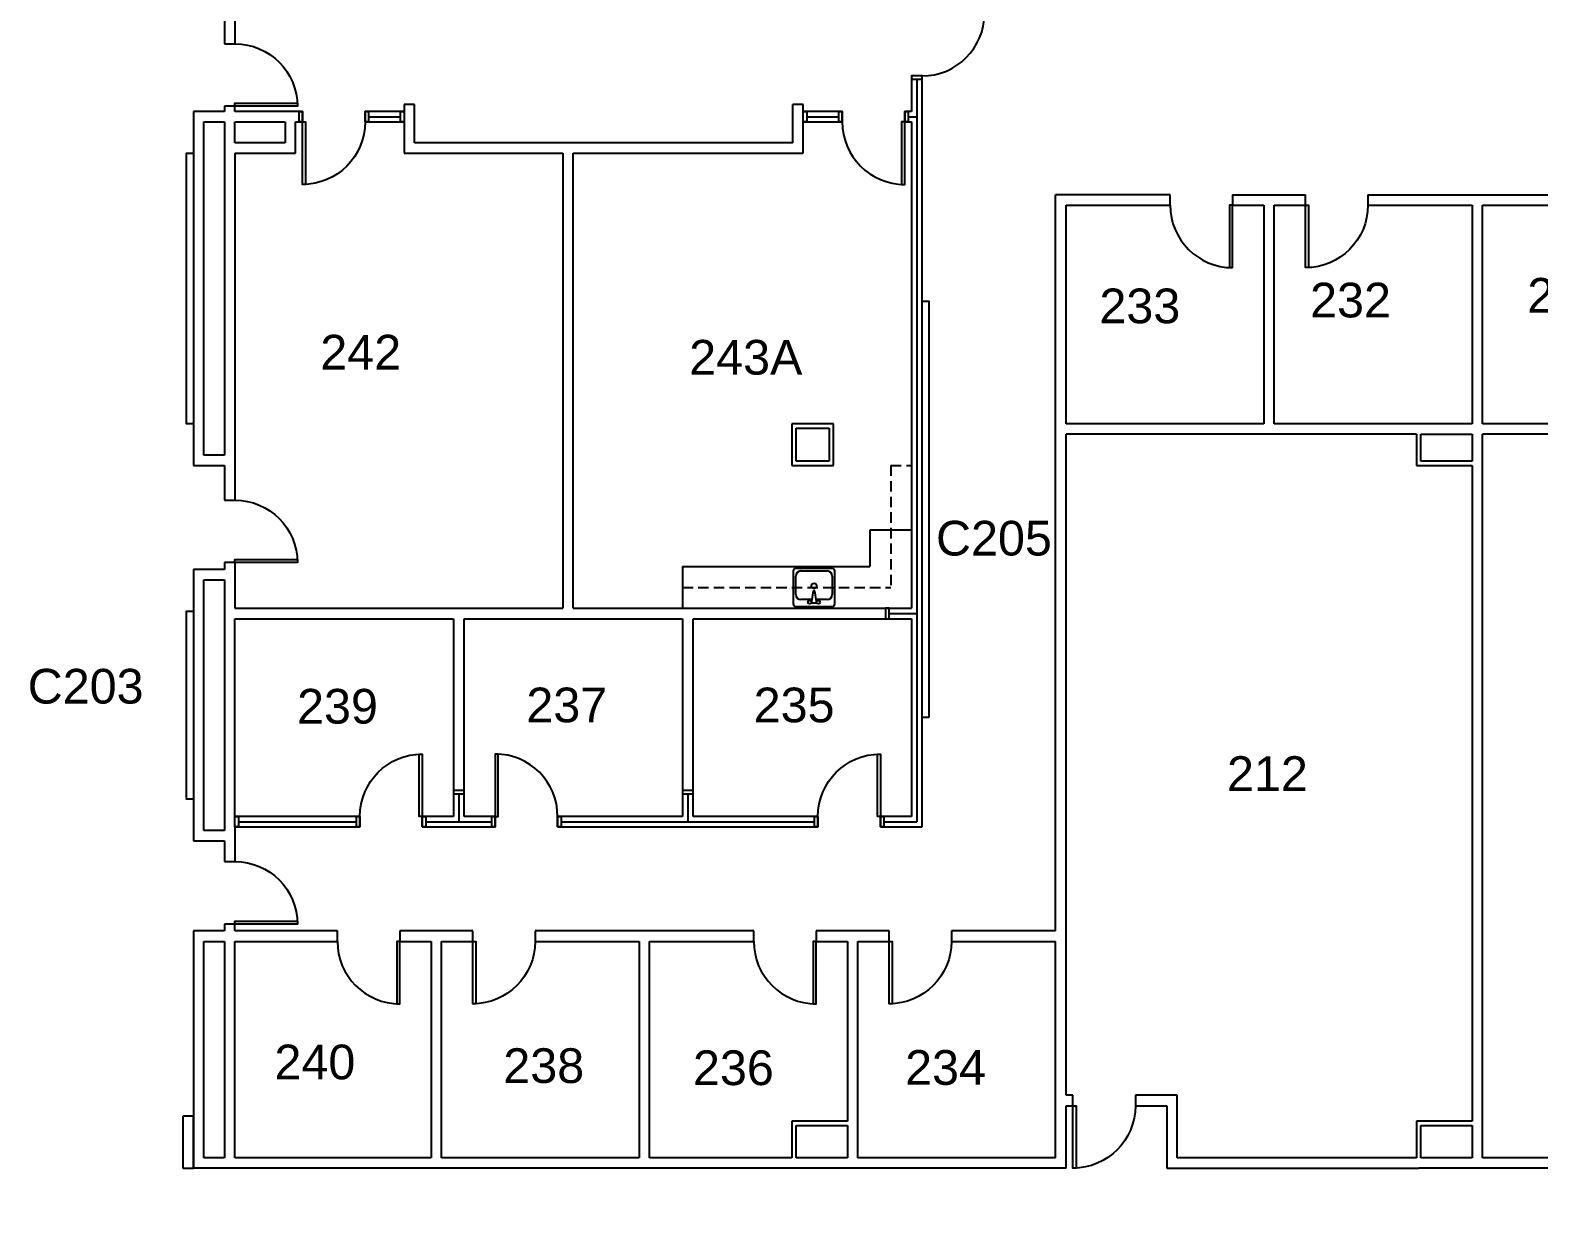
# Model space of a CAD drawing. Header units: inches. Extents: x -60 to 4788, y -1491 to 1233.
# Drawn here: x 2168 to 3038, y -29 to 656 of the extents above; entities that cross this region are included whole.
import ezdxf

# ---------------------------------------------------------------- set-up
doc = ezdxf.new("R2010")
doc.units = ezdxf.units.IN
doc.header["$LTSCALE"] = 48
doc.header["$MEASUREMENT"] = 0
doc.linetypes.add('HIDDEN2', pattern=[0.1875, 0.125, -0.0625])
for name, color, linetype, lineweight in [('A-Anno-Note', 231, 'Continuous', 25), ('A-FLOR-CASE', 3, 'Continuous', 25), ('A-FLOR-CASE-FILL', 254, 'Continuous', 25)]:
    doc.layers.add(name, color=color, linetype=linetype, lineweight=lineweight)
for name, color, linetype in [('A-DOOR', 4, 'Continuous'), ('A-GLAZ', 3, 'Continuous'), ('A-WALL', 5, 'Continuous'), ('A-WALL-JAMB', 6, 'Continuous')]:
    doc.layers.add(name, color=color, linetype=linetype)
doc.styles.add('ATT', font='txt')

# ---------------------------------------------------------------- blocks, each defined once
blk = doc.blocks.new('15PSNK03')
at = {"color": 0, "linetype": 'ByBlock'}
for p, q in [((0, 10.75), (0, -10.25)), ((20.5, 12.25), (1.5, 12.25)), ((7, 10.75), (17.5, 10.75)), ((22, -10.25), (22, 10.75)), ((2, -1.25), (2, 1.75)), ((9, 0.75), (3, 1.75)), ((4, 1.5), (4, 7.75)), ((9, -0.25), (9, 0.75)), ((20.5, 7.75), (20.5, -7.25)), ((3, -1.25), (9, -0.25)), ((4, -7.25), (4, -1)), ((1.5, -11.75), (20.5, -11.75)), ((17.5, -10.25), (7, -10.25))]:
    blk.add_line(p, q, dxfattribs=at)
for centre, radius in [((2.5, 2.75), 1), ((12, 0.25), 1.5), ((2.5, -2.25), 1)]:
    blk.add_circle(centre, radius, dxfattribs=at)
for centre, radius, start, end in [((1.5, 10.75), 1.5, 90, 180), ((7, 7.75), 3, 90, 180), ((17.5, 7.75), 3, 0, 90), ((20.5, 10.75), 1.5, 0, 90), ((7, -7.25), 3, 180, 270), ((17.5, -7.25), 3, 270, 0), ((1.5, -10.25), 1.5, 180, 270), ((20.5, -10.25), 1.5, 270, 0)]:
    blk.add_arc(centre, radius, start, end, dxfattribs=at)
at = {"color": 0, "linetype": 'ByBlock', "style": 'ATT'}
for tag, p, flags in [('ITEM', (0, -22), 3), ('ROOM_NUMBER', (0, -31), 1)]:
    blk.add_attdef(tag, p, '', height=6, dxfattribs=dict(at, flags=flags))
blk = doc.blocks.new('*U116')
at = {"linetype": 'ByBlock', "lineweight": -2}
for p, q in [((136.69, 0), (0, 0)), ((6, -6), (130.69, -6))]:
    blk.add_line(p, q, dxfattribs=at)
at = {"lineweight": -2}
for p, q in [((136.69, 0), (0, 0)), ((6, -6), (130.69, -6))]:
    blk.add_line(p, q, dxfattribs=at)
blk = doc.blocks.new('*U125')
at = {"linetype": 'ByBlock', "lineweight": -2}
for p, q in [((24.5, 0), (6, 0)), ((405, 0), (27, 0)), ((423, 0), (407.5, 0)), ((555, 0), (429, 0)), ((6, -6), (405, -6)), ((405, -6), (423, -6)), ((429, -6), (555, -6))]:
    blk.add_line(p, q, dxfattribs=at)
at = {"lineweight": -2}
for p, q in [((24.5, 0), (6, 0)), ((405, 0), (27, 0)), ((423, 0), (407.5, 0)), ((555, 0), (429, 0)), ((6, -6), (405, -6)), ((405, -6), (423, -6)), ((429, -6), (555, -6))]:
    blk.add_line(p, q, dxfattribs=at)
blk = doc.blocks.new('*U129')
at = {"linetype": 'ByBlock', "lineweight": -2}
for p, q in [((132, 0), (6, 0)), ((6, -6), (132, -6))]:
    blk.add_line(p, q, dxfattribs=at)
at = {"lineweight": -2}
for p, q in [((132, 0), (6, 0)), ((6, -6), (132, -6))]:
    blk.add_line(p, q, dxfattribs=at)
blk = doc.blocks.new('*U130')
at = {"linetype": 'ByBlock', "lineweight": -2}
for p, q in [((6, 0), (130.69, 0)), ((136.69, 0), (561, 0)), ((0, -6), (36, -6)), ((42, -6), (423, -6)), ((429, -6), (555, -6))]:
    blk.add_line(p, q, dxfattribs=at)
at = {"lineweight": -2}
for p, q in [((6, 0), (130.69, 0)), ((136.69, 0), (561, 0)), ((0, -6), (36, -6)), ((42, -6), (423, -6)), ((429, -6), (555, -6))]:
    blk.add_line(p, q, dxfattribs=at)
blk = doc.blocks.new('*U135')
at = {"linetype": 'ByBlock', "lineweight": -2}
for p, q in [((66, 3), (0, 3)), ((66, -3), (66, 3)), ((102, 3), (102, -3)), ((102, 3), (144, 3)), ((144, -3), (144, 3)), ((180, 3), (180, -3)), ((180, 3), (306, 3)), ((306, -3), (306, 3)), ((342, 3), (342, -3)), ((342, 3), (384, 3)), ((384, -3), (384, 3)), ((420, 3), (420, -3)), ((480, 3), (420, 3)), ((6, -3), (66, -3)), ((102, -3), (120, -3)), ((126, -3), (144, -3)), ((180, -3), (240, -3)), ((246, -3), (306, -3)), ((342, -3), (360, -3)), ((366, -3), (384, -3)), ((420, -3), (480, -3))]:
    blk.add_line(p, q, dxfattribs=at)
at = {"lineweight": -2}
for p, q in [((66, 3), (0, 3)), ((66, -3), (66, 3)), ((102, 3), (102, -3)), ((102, 3), (144, 3)), ((144, -3), (144, 3)), ((180, 3), (180, -3)), ((180, 3), (306, 3)), ((306, -3), (306, 3)), ((342, 3), (342, -3)), ((342, 3), (384, 3)), ((384, -3), (384, 3)), ((420, 3), (420, -3)), ((480, 3), (420, 3)), ((6, -3), (66, -3)), ((102, -3), (120, -3)), ((126, -3), (144, -3)), ((180, -3), (240, -3)), ((246, -3), (306, -3)), ((342, -3), (360, -3)), ((366, -3), (384, -3)), ((420, -3), (480, -3))]:
    blk.add_line(p, q, dxfattribs=at)
blk = doc.blocks.new('*U143')
at = {"linetype": 'ByBlock', "lineweight": -2}
for p, q in [((114, 0), (0, 0)), ((400.31, 0), (120, 0)), ((426.81, 0), (406.31, 0)), ((426.81, -6), (426.81, 0)), ((462.81, 0), (523.31, 0)), ((462.81, 0), (462.81, -6)), ((523.31, -6), (523.31, 0)), ((559.31, 0), (559.31, -6)), ((598.81, 0), (559.31, 0)), ((598.81, -6), (598.81, 0)), ((-6, -6), (400.31, -6)), ((400.31, -6), (426.81, -6)), ((462.81, -6), (466.81, -6)), ((472.81, -6), (523.31, -6)), ((559.31, -6), (598.81, -6))]:
    blk.add_line(p, q, dxfattribs=at)
at = {"lineweight": -2}
for p, q in [((114, 0), (0, 0)), ((400.31, 0), (120, 0)), ((426.81, 0), (406.31, 0)), ((426.81, -6), (426.81, 0)), ((462.81, 0), (523.31, 0)), ((462.81, 0), (462.81, -6)), ((523.31, -6), (523.31, 0)), ((559.31, 0), (559.31, -6)), ((598.81, 0), (559.31, 0)), ((598.81, -6), (598.81, 0)), ((-6, -6), (400.31, -6)), ((400.31, -6), (426.81, -6)), ((462.81, -6), (466.81, -6)), ((472.81, -6), (523.31, -6)), ((559.31, -6), (598.81, -6))]:
    blk.add_line(p, q, dxfattribs=at)
blk = doc.blocks.new('*U178')
at = {"linetype": 'ByBlock', "lineweight": -2}
for p, q in [((29.5, 0), (0, 0)), ((0, -2.5), (32, -2.5))]:
    blk.add_line(p, q, dxfattribs=at)
at = {"lineweight": -2}
for p, q in [((29.5, 0), (0, 0)), ((0, -2.5), (32, -2.5))]:
    blk.add_line(p, q, dxfattribs=at)
blk = doc.blocks.new('*U179')
at = {"linetype": 'ByBlock', "lineweight": -2}
for p, q in [((27, 1.25), (6, 1.25)), ((6, -1.25), (24.5, -1.25))]:
    blk.add_line(p, q, dxfattribs=at)
at = {"lineweight": -2}
for p, q in [((27, 1.25), (6, 1.25)), ((6, -1.25), (24.5, -1.25))]:
    blk.add_line(p, q, dxfattribs=at)
blk = doc.blocks.new('*U180')
at = {"linetype": 'ByBlock', "lineweight": -2}
for p, q in [((29.5, 0), (0, 0)), ((0, -2.5), (32, -2.5))]:
    blk.add_line(p, q, dxfattribs=at)
at = {"lineweight": -2}
for p, q in [((29.5, 0), (0, 0)), ((0, -2.5), (32, -2.5))]:
    blk.add_line(p, q, dxfattribs=at)
blk = doc.blocks.new('*U181')
at = {"linetype": 'ByBlock', "lineweight": -2}
for p, q in [((27, 1.25), (6, 1.25)), ((6, -1.25), (24.5, -1.25))]:
    blk.add_line(p, q, dxfattribs=at)
at = {"lineweight": -2}
for p, q in [((27, 1.25), (6, 1.25)), ((6, -1.25), (24.5, -1.25))]:
    blk.add_line(p, q, dxfattribs=at)
blk = doc.blocks.new('*U227')
at = {"linetype": 'ByBlock', "lineweight": -2}
for p, q in [((-8.5, -6), (68.5, -6)), ((11, 0), (0, 0)), ((13.5, 0), (153.5, 0)), ((74.5, -6), (126.5, -6)), ((132.5, -6), (153.5, -6)), ((153.5, -6), (153.5, 0)), ((189.5, 0), (189.5, -6)), ((192.5, 0), (189.5, 0)), ((189.5, -6), (192.5, -6))]:
    blk.add_line(p, q, dxfattribs=at)
at = {"lineweight": -2}
for p, q in [((-8.5, -6), (68.5, -6)), ((11, 0), (0, 0)), ((13.5, 0), (153.5, 0)), ((74.5, -6), (126.5, -6)), ((132.5, -6), (153.5, -6)), ((153.5, -6), (153.5, 0)), ((189.5, 0), (189.5, -6)), ((192.5, 0), (189.5, 0)), ((189.5, -6), (192.5, -6))]:
    blk.add_line(p, q, dxfattribs=at)
blk = doc.blocks.new('*U248')
at = {"linetype": 'ByBlock', "lineweight": -2}
for p, q in [((32, 0), (0, 0)), ((0, -2.5), (29.5, -2.5))]:
    blk.add_line(p, q, dxfattribs=at)
at = {"lineweight": -2}
for p, q in [((32, 0), (0, 0)), ((0, -2.5), (29.5, -2.5))]:
    blk.add_line(p, q, dxfattribs=at)
blk = doc.blocks.new('*U249')
at = {"linetype": 'ByBlock', "lineweight": -2}
for p, q in [((18, 1.25), (0, 1.25)), ((2.5, -1.25), (18, -1.25))]:
    blk.add_line(p, q, dxfattribs=at)
at = {"lineweight": -2}
for p, q in [((18, 1.25), (0, 1.25)), ((2.5, -1.25), (18, -1.25))]:
    blk.add_line(p, q, dxfattribs=at)
blk = doc.blocks.new('*U250')
at = {"linetype": 'ByBlock', "lineweight": -2}
for p, q in [((20.25, 0), (1.25, 0)), ((-1.25, -2.5), (22.75, -2.5))]:
    blk.add_line(p, q, dxfattribs=at)
at = {"lineweight": -2}
for p, q in [((20.25, 0), (1.25, 0)), ((-1.25, -2.5), (22.75, -2.5))]:
    blk.add_line(p, q, dxfattribs=at)
blk = doc.blocks.new('*U251')
at = {"linetype": 'ByBlock', "lineweight": -2}
for p, q in [((21.5, 1.25), (-2.5, 1.25)), ((0, -1.25), (19, -1.25))]:
    blk.add_line(p, q, dxfattribs=at)
at = {"lineweight": -2}
for p, q in [((21.5, 1.25), (-2.5, 1.25)), ((0, -1.25), (19, -1.25))]:
    blk.add_line(p, q, dxfattribs=at)
blk = doc.blocks.new('*U252')
at = {"linetype": 'ByBlock', "lineweight": -2}
for p, q in [((24, 1.25), (0, 1.25)), ((2.5, -1.25), (21.5, -1.25))]:
    blk.add_line(p, q, dxfattribs=at)
at = {"lineweight": -2}
for p, q in [((24, 1.25), (0, 1.25)), ((2.5, -1.25), (21.5, -1.25))]:
    blk.add_line(p, q, dxfattribs=at)
blk = doc.blocks.new('*U371')
at = {"linetype": 'ByBlock', "lineweight": -2}
for p, q in [((12, 0), (0, 0)), ((18, 0), (218, 0)), ((218, -6), (218, 0)), ((254, 0), (280.31, 0)), ((254, 0), (254, -6)), ((400.31, 0), (286.31, 0)), ((406.31, 0), (426.31, 0)), ((426.31, -6), (426.31, 0)), ((462.31, 0), (462.31, -6)), ((466.31, 0), (462.31, 0)), ((597, 0), (472.31, 0)), ((0, -6), (192, -6)), ((198, -6), (218, -6)), ((254, -6), (258, -6)), ((264, -6), (408.31, -6)), ((414.31, -6), (426.31, -6)), ((462.31, -6), (466.31, -6)), ((472.31, -6), (597, -6))]:
    blk.add_line(p, q, dxfattribs=at)
at = {"lineweight": -2}
for p, q in [((12, 0), (0, 0)), ((18, 0), (218, 0)), ((218, -6), (218, 0)), ((254, 0), (280.31, 0)), ((254, 0), (254, -6)), ((400.31, 0), (286.31, 0)), ((406.31, 0), (426.31, 0)), ((426.31, -6), (426.31, 0)), ((462.31, 0), (462.31, -6)), ((466.31, 0), (462.31, 0)), ((597, 0), (472.31, 0)), ((0, -6), (192, -6)), ((198, -6), (218, -6)), ((254, -6), (258, -6)), ((264, -6), (408.31, -6)), ((414.31, -6), (426.31, -6)), ((462.31, -6), (466.31, -6)), ((472.31, -6), (597, -6))]:
    blk.add_line(p, q, dxfattribs=at)
blk = doc.blocks.new('*U378')
at = {"linetype": 'ByBlock', "lineweight": -2}
for p, q in [((36, 0), (0, 0)), ((6, -6), (42, -6))]:
    blk.add_line(p, q, dxfattribs=at)
at = {"lineweight": -2}
for p, q in [((36, 0), (0, 0)), ((6, -6), (42, -6))]:
    blk.add_line(p, q, dxfattribs=at)
blk = doc.blocks.new('*U380')
at = {"linetype": 'ByBlock', "lineweight": -2}
for p, q in [((18, 0), (0, 0)), ((18, -6), (18, 0)), ((54, 0), (54, -6)), ((58, 0), (54, 0)), ((-6, -6), (18, -6)), ((54, -6), (58, -6))]:
    blk.add_line(p, q, dxfattribs=at)
at = {"lineweight": -2}
for p, q in [((18, 0), (0, 0)), ((18, -6), (18, 0)), ((54, 0), (54, -6)), ((58, 0), (54, 0)), ((-6, -6), (18, -6)), ((54, -6), (58, -6))]:
    blk.add_line(p, q, dxfattribs=at)
blk = doc.blocks.new('*U381')
at = {"linetype": 'ByBlock', "lineweight": -2}
for p, q in [((-6, 0), (150.75, 0)), ((150.75, 0), (497, 0)), ((0, -6), (114, -6)), ((120, -6), (149.5, -6)), ((152, -6), (234, -6)), ((240, -6), (354, -6)), ((360, -6), (473, -6)), ((479, -6), (491, -6))]:
    blk.add_line(p, q, dxfattribs=at)
at = {"lineweight": -2}
for p, q in [((-6, 0), (150.75, 0)), ((150.75, 0), (497, 0)), ((0, -6), (114, -6)), ((120, -6), (149.5, -6)), ((152, -6), (234, -6)), ((240, -6), (354, -6)), ((360, -6), (473, -6)), ((479, -6), (491, -6))]:
    blk.add_line(p, q, dxfattribs=at)
blk = doc.blocks.new('*U382')
at = {"linetype": 'ByBlock', "lineweight": -2}
for p, q in [((-6, 0), (206.75, 0)), ((0, -6), (170, -6)), ((176, -6), (205.5, -6)), ((352, 0), (206.75, 0)), ((208, -6), (346, -6))]:
    blk.add_line(p, q, dxfattribs=at)
at = {"lineweight": -2}
for p, q in [((-6, 0), (206.75, 0)), ((0, -6), (170, -6)), ((176, -6), (205.5, -6)), ((352, 0), (206.75, 0)), ((208, -6), (346, -6))]:
    blk.add_line(p, q, dxfattribs=at)
blk = doc.blocks.new('*U451')
at = {"linetype": 'ByBlock', "lineweight": -2}
for p, q in [((812.51, 79.58), (815.44, 80.2)), ((466.48, 28.04), (467.17, 22.08)), ((431.41, 17.93), (430.72, 23.89)), ((263.81, 8.95), (264.19, 2.96)), ((228.26, 0.69), (227.88, 6.67)), ((-3, -6), (0, -6))]:
    blk.add_line(p, q, dxfattribs=at)
at = {"lineweight": -2}
for p, q in [((812.51, 79.58), (815.44, 80.2)), ((466.48, 28.04), (467.17, 22.08)), ((431.41, 17.93), (430.72, 23.89)), ((263.81, 8.95), (264.19, 2.96)), ((228.26, 0.69), (227.88, 6.67)), ((-3, -6), (0, -6))]:
    blk.add_line(p, q, dxfattribs=at)
at = {"linetype": 'ByBlock', "lineweight": -2, "extrusion": (4.45714e-44, 4.91483e-45, -1)}
for start, end in [(258.01937, 263.11976), (263.79668, 265.96547), (263.64947, 263.7084), (266.05376, 266.11532), (266.64502, 269.95586)]:
    blk.add_arc((0, 3894), 3894, start, end, dxfattribs=at)
at = {"lineweight": -2, "extrusion": (4.45714e-44, 4.91483e-45, -1)}
for start, end in [(258.01937, 263.11976), (263.79668, 265.96547), (263.64947, 263.7084), (266.05376, 266.11532), (266.64502, 269.95586)]:
    blk.add_arc((0, 3894), 3894, start, end, dxfattribs=at)
at = {"linetype": 'ByBlock', "lineweight": -2}
for start, end in [(276.87983, 282.02478), (276.24746, 276.35094), (273.99038, 276.24746), (270, 273.35539), (273.88427, 273.99038)]:
    blk.add_arc((0, 3894), 3900, start, end, dxfattribs=at)
at = {"lineweight": -2}
for start, end in [(276.87983, 282.02478), (276.24746, 276.35094), (273.99038, 276.24746), (270, 273.35539), (273.88427, 273.99038)]:
    blk.add_arc((0, 3894), 3900, start, end, dxfattribs=at)
blk = doc.blocks.new('*U500')
at = {"linetype": 'ByBlock', "lineweight": -2}
for p, q in [((0, 0), (0, -30)), ((6, 0), (0, 0)), ((6, -30), (6, 0)), ((0, -30), (6, -30))]:
    blk.add_line(p, q, dxfattribs=at)
at = {"lineweight": -2}
for p, q in [((0, 0), (0, -30)), ((6, 0), (0, 0)), ((6, -30), (6, 0)), ((0, -30), (6, -30))]:
    blk.add_line(p, q, dxfattribs=at)
blk = doc.blocks.new('*U565')
at = {"linetype": 'ByBlock', "lineweight": -2}
for p, q in [((156, 0), (74, 0)), ((162, 0), (396, 0)), ((431.5, 0), (402, 0)), ((434, 0), (636, 0)), ((50, 0), (6, 0)), ((6, -6), (72.75, -6)), ((71.5, 0), (52.5, 0)), ((72.75, -6), (156, -6)), ((162, -6), (276, -6)), ((282, -6), (396, -6)), ((402, -6), (516, -6)), ((522, -6), (636, -6))]:
    blk.add_line(p, q, dxfattribs=at)
at = {"lineweight": -2}
for p, q in [((156, 0), (74, 0)), ((162, 0), (396, 0)), ((431.5, 0), (402, 0)), ((434, 0), (636, 0)), ((50, 0), (6, 0)), ((6, -6), (72.75, -6)), ((71.5, 0), (52.5, 0)), ((72.75, -6), (156, -6)), ((162, -6), (276, -6)), ((282, -6), (396, -6)), ((402, -6), (516, -6)), ((522, -6), (636, -6))]:
    blk.add_line(p, q, dxfattribs=at)
blk = doc.blocks.new('*U598')
at = {"linetype": 'ByBlock', "lineweight": -2}
for p, q in [((60, 0), (0, 0)), ((138, 0), (120, 0)), ((138, -6), (138, 0)), ((300, 0), (240, 0)), ((378, 0), (360, 0)), ((378, -6), (378, 0)), ((491, 0), (479, 0)), ((0, -6), (60, -6)), ((60, -6), (60, 0)), ((96, 0), (96, -6)), ((114, 0), (96, 0)), ((96, -6), (138, -6)), ((174, 0), (174, -6)), ((234, 0), (174, 0)), ((174, -6), (300, -6)), ((300, -6), (300, 0)), ((336, 0), (336, -6)), ((354, 0), (336, 0)), ((336, -6), (378, -6)), ((414, 0), (414, -6)), ((473, 0), (414, 0)), ((414, -6), (473, -6)), ((479, -6), (497, -6))]:
    blk.add_line(p, q, dxfattribs=at)
at = {"lineweight": -2}
for p, q in [((60, 0), (0, 0)), ((138, 0), (120, 0)), ((138, -6), (138, 0)), ((300, 0), (240, 0)), ((378, 0), (360, 0)), ((378, -6), (378, 0)), ((491, 0), (479, 0)), ((0, -6), (60, -6)), ((60, -6), (60, 0)), ((96, 0), (96, -6)), ((114, 0), (96, 0)), ((96, -6), (138, -6)), ((174, 0), (174, -6)), ((234, 0), (174, 0)), ((174, -6), (300, -6)), ((300, -6), (300, 0)), ((336, 0), (336, -6)), ((354, 0), (336, 0)), ((336, -6), (378, -6)), ((414, 0), (414, -6)), ((473, 0), (414, 0)), ((414, -6), (473, -6)), ((479, -6), (497, -6))]:
    blk.add_line(p, q, dxfattribs=at)
blk = doc.blocks.new('*U599')
at = {"linetype": 'ByBlock', "lineweight": -2}
for p, q in [((130.69, 0), (6, 0)), ((6, -6), (130.69, -6))]:
    blk.add_line(p, q, dxfattribs=at)
at = {"lineweight": -2}
for p, q in [((130.69, 0), (6, 0)), ((6, -6), (130.69, -6))]:
    blk.add_line(p, q, dxfattribs=at)
blk = doc.blocks.new('*U600')
at = {"linetype": 'ByBlock', "lineweight": -2}
for p, q in [((130.69, 0), (6, 0)), ((6, -6), (130.69, -6))]:
    blk.add_line(p, q, dxfattribs=at)
at = {"lineweight": -2}
for p, q in [((130.69, 0), (6, 0)), ((6, -6), (130.69, -6))]:
    blk.add_line(p, q, dxfattribs=at)
blk = doc.blocks.new('*U601')
at = {"linetype": 'ByBlock', "lineweight": -2}
for p, q in [((24.5, 0), (6, 0)), ((130.69, 0), (27, 0)), ((6, -6), (130.69, -6))]:
    blk.add_line(p, q, dxfattribs=at)
at = {"lineweight": -2}
for p, q in [((24.5, 0), (6, 0)), ((130.69, 0), (27, 0)), ((6, -6), (130.69, -6))]:
    blk.add_line(p, q, dxfattribs=at)
blk = doc.blocks.new('*U602')
at = {"linetype": 'ByBlock', "lineweight": -2}
for p, q in [((71.97, 0), (0, 0)), ((71.97, -6), (71.97, 0)), ((107.97, 0), (107.97, -6)), ((126, 0), (107.97, 0)), ((149.97, 0), (132, 0)), ((149.97, -6), (149.97, 0)), ((185.97, 0), (185.97, -6)), ((258, 0), (185.97, 0)), ((336, 0), (264, 0)), ((336, -6), (336, 0)), ((0, -6), (71.97, -6)), ((107.97, -6), (149.97, -6)), ((185.97, -6), (336, -6)), ((372, 0), (372, -6)), ((390, 0), (372, 0)), ((372, -6), (396, -6))]:
    blk.add_line(p, q, dxfattribs=at)
at = {"lineweight": -2}
for p, q in [((71.97, 0), (0, 0)), ((71.97, -6), (71.97, 0)), ((107.97, 0), (107.97, -6)), ((126, 0), (107.97, 0)), ((149.97, 0), (132, 0)), ((149.97, -6), (149.97, 0)), ((185.97, 0), (185.97, -6)), ((258, 0), (185.97, 0)), ((336, 0), (264, 0)), ((336, -6), (336, 0)), ((0, -6), (71.97, -6)), ((107.97, -6), (149.97, -6)), ((185.97, -6), (336, -6)), ((372, 0), (372, -6)), ((390, 0), (372, 0)), ((372, -6), (396, -6))]:
    blk.add_line(p, q, dxfattribs=at)
blk = doc.blocks.new('*U603')
at = {"linetype": 'ByBlock', "lineweight": -2}
for p, q in [((114, 0), (0, 0)), ((0, -6), (114, -6))]:
    blk.add_line(p, q, dxfattribs=at)
at = {"lineweight": -2}
for p, q in [((114, 0), (0, 0)), ((0, -6), (114, -6))]:
    blk.add_line(p, q, dxfattribs=at)
blk = doc.blocks.new('*U604')
at = {"linetype": 'ByBlock', "lineweight": -2}
for p, q in [((114, 0), (0, 0)), ((0, -6), (114, -6))]:
    blk.add_line(p, q, dxfattribs=at)
at = {"lineweight": -2}
for p, q in [((114, 0), (0, 0)), ((0, -6), (114, -6))]:
    blk.add_line(p, q, dxfattribs=at)
blk = doc.blocks.new('*U12')
at = {"linetype": 'ByBlock', "lineweight": -2}
for p, q in [((0, 0), (189, 0)), ((0, -6), (126, -6)), ((132, -6), (258, -6)), ((195, 0), (390, 0)), ((264, -6), (390, -6))]:
    blk.add_line(p, q, dxfattribs=at)
at = {"lineweight": -2}
for p, q in [((0, 0), (189, 0)), ((0, -6), (126, -6)), ((132, -6), (258, -6)), ((195, 0), (390, 0)), ((264, -6), (390, -6))]:
    blk.add_line(p, q, dxfattribs=at)
blk = doc.blocks.new('*U13')
at = {"linetype": 'ByBlock', "lineweight": -2}
for p, q in [((4, 0), (0, 0)), ((4, -6), (4, 0)), ((0, -6), (4, -6)), ((40, 0), (40, -6)), ((62.49, 0), (40, 0)), ((40, -6), (62.49, -6))]:
    blk.add_line(p, q, dxfattribs=at)
at = {"lineweight": -2}
for p, q in [((4, 0), (0, 0)), ((4, -6), (4, 0)), ((0, -6), (4, -6)), ((40, 0), (40, -6)), ((62.49, 0), (40, 0)), ((40, -6), (62.49, -6))]:
    blk.add_line(p, q, dxfattribs=at)
blk = doc.blocks.new('*U14')
at = {"linetype": 'ByBlock', "lineweight": -2}
for p, q in [((22.5, 0), (0, 0)), ((22.5, -6), (22.5, 0)), ((58.5, 0), (58.5, -6)), ((62.55, 0), (58.5, 0)), ((97.47, 0), (68.55, 0)), ((115.47, 0), (103.47, 0)), ((0, -6), (22.5, -6)), ((58.5, -6), (97.47, -6)), ((103.47, -6), (121.47, -6))]:
    blk.add_line(p, q, dxfattribs=at)
at = {"lineweight": -2}
for p, q in [((22.5, 0), (0, 0)), ((22.5, -6), (22.5, 0)), ((58.5, 0), (58.5, -6)), ((62.55, 0), (58.5, 0)), ((97.47, 0), (68.55, 0)), ((115.47, 0), (103.47, 0)), ((0, -6), (22.5, -6)), ((58.5, -6), (97.47, -6)), ((103.47, -6), (121.47, -6))]:
    blk.add_line(p, q, dxfattribs=at)
blk = doc.blocks.new('*U15')
at = {"linetype": 'ByBlock', "lineweight": -2}
for p, q in [((126.51, 0), (-6, 0)), ((224.04, 0), (132.51, 0)), ((0, -6), (218.04, -6))]:
    blk.add_line(p, q, dxfattribs=at)
at = {"lineweight": -2}
for p, q in [((126.51, 0), (-6, 0)), ((224.04, 0), (132.51, 0)), ((0, -6), (218.04, -6))]:
    blk.add_line(p, q, dxfattribs=at)
blk = doc.blocks.new('*U16')
at = {"linetype": 'ByBlock', "lineweight": -2}
for p, q in [((6, 0), (28, 0)), ((28, -6), (28, 0)), ((0, -6), (18, -6)), ((24, -6), (28, -6))]:
    blk.add_line(p, q, dxfattribs=at)
at = {"lineweight": -2}
for p, q in [((6, 0), (28, 0)), ((28, -6), (28, 0)), ((0, -6), (18, -6)), ((24, -6), (28, -6))]:
    blk.add_line(p, q, dxfattribs=at)
blk = doc.blocks.new('*U17')
at = {"linetype": 'ByBlock', "lineweight": -2}
for p, q in [((18, 0), (0, 0)), ((28, 0), (24, 0)), ((28, -6), (28, 0)), ((6, -6), (28, -6))]:
    blk.add_line(p, q, dxfattribs=at)
at = {"lineweight": -2}
for p, q in [((18, 0), (0, 0)), ((28, 0), (24, 0)), ((28, -6), (28, 0)), ((6, -6), (28, -6))]:
    blk.add_line(p, q, dxfattribs=at)
blk = doc.blocks.new('*U18')
at = {"linetype": 'ByBlock', "lineweight": -2}
for p, q in [((262.31, 0), (0, 0)), ((0, -6), (262.31, -6))]:
    blk.add_line(p, q, dxfattribs=at)
at = {"lineweight": -2}
for p, q in [((262.31, 0), (0, 0)), ((0, -6), (262.31, -6))]:
    blk.add_line(p, q, dxfattribs=at)
blk = doc.blocks.new('*U19')
at = {"linetype": 'ByBlock', "lineweight": -2}
for p, q in [((18, 0), (0, 0)), ((6, -6), (18, -6))]:
    blk.add_line(p, q, dxfattribs=at)
at = {"lineweight": -2}
for p, q in [((18, 0), (0, 0)), ((6, -6), (18, -6))]:
    blk.add_line(p, q, dxfattribs=at)
blk = doc.blocks.new('*U21')
at = {"linetype": 'ByBlock', "lineweight": -2}
for p, q in [((0, -6), (18, -6)), ((18, 0), (6, 0))]:
    blk.add_line(p, q, dxfattribs=at)
at = {"lineweight": -2}
for p, q in [((0, -6), (18, -6)), ((18, 0), (6, 0))]:
    blk.add_line(p, q, dxfattribs=at)
blk = doc.blocks.new('*U22')
at = {"linetype": 'ByBlock', "lineweight": -2}
for p, q in [((198, 0), (-6, 0)), ((0, -6), (192, -6))]:
    blk.add_line(p, q, dxfattribs=at)
at = {"lineweight": -2}
for p, q in [((198, 0), (-6, 0)), ((0, -6), (192, -6))]:
    blk.add_line(p, q, dxfattribs=at)
blk = doc.blocks.new('*U23')
at = {"linetype": 'ByBlock', "lineweight": -2}
for p, q in [((150.31, 0), (-6, 0)), ((0, -6), (144.31, -6))]:
    blk.add_line(p, q, dxfattribs=at)
at = {"lineweight": -2}
for p, q in [((150.31, 0), (-6, 0)), ((0, -6), (144.31, -6))]:
    blk.add_line(p, q, dxfattribs=at)
blk = doc.blocks.new('*U27')
at = {"linetype": 'ByBlock', "lineweight": -2}
for p, q in [((18, 0), (6, 0)), ((0, -6), (18, -6))]:
    blk.add_line(p, q, dxfattribs=at)
at = {"lineweight": -2}
for p, q in [((18, 0), (6, 0)), ((0, -6), (18, -6))]:
    blk.add_line(p, q, dxfattribs=at)
blk = doc.blocks.new('*U87')
at = {"linetype": 'ByBlock', "lineweight": -2}
for p, q in [((22.75, 0), (-1.25, 0)), ((1.25, -2.5), (20.25, -2.5))]:
    blk.add_line(p, q, dxfattribs=at)
at = {"lineweight": -2}
for p, q in [((22.75, 0), (-1.25, 0)), ((1.25, -2.5), (20.25, -2.5))]:
    blk.add_line(p, q, dxfattribs=at)
blk = doc.blocks.new('*U91')
at = {"linetype": 'ByBlock', "lineweight": -2}
for p, q in [((34.92, 0), (0, 0)), ((6, -6), (34.92, -6))]:
    blk.add_line(p, q, dxfattribs=at)
at = {"lineweight": -2}
for p, q in [((34.92, 0), (0, 0)), ((6, -6), (34.92, -6))]:
    blk.add_line(p, q, dxfattribs=at)
blk = doc.blocks.new('*U92')
at = {"linetype": 'ByBlock', "lineweight": -2}
for p, q in [((18, 0), (0, 0)), ((0, -6), (12, -6))]:
    blk.add_line(p, q, dxfattribs=at)
at = {"lineweight": -2}
for p, q in [((18, 0), (0, 0)), ((0, -6), (12, -6))]:
    blk.add_line(p, q, dxfattribs=at)

msp = doc.modelspace()

# ---------------------------------------------------------------- linework, layer by layer
at = {"layer": 'A-DOOR', "linetype": 'ByBlock', "lineweight": -2}
for points in [[(2286, 612), (2286, 613.75), (2322, 613.75), (2322, 612)], [(2324.97, 603), (2326.72, 603), (2326.72, 567), (2324.97, 567)], [(2672, 603), (2670.25, 603), (2670.25, 567), (2672, 567)], [(2861, 555), (2859.25, 555), (2859.25, 519), (2861, 519)], [(2903, 555), (2904.75, 555), (2904.75, 519), (2903, 519)], [(2286, 349), (2286, 350.75), (2322, 350.75), (2322, 349)], [(2393.97, 202.69), (2392.22, 202.69), (2392.22, 238.69), (2393.97, 238.69)], [(2435.97, 202.69), (2437.72, 202.69), (2437.72, 238.69), (2435.97, 238.69)], [(2658, 202.69), (2656.25, 202.69), (2656.25, 238.69), (2658, 238.69)], [(2286, 140.69), (2286, 142.44), (2322, 142.44), (2322, 140.69)], [(2381, 130.69), (2379.25, 130.69), (2379.25, 94.69), (2381, 94.69)], [(2423, 130.69), (2424.75, 130.69), (2424.75, 94.69), (2423, 94.69)], [(2621, 130.69), (2619.25, 130.69), (2619.25, 94.69), (2621, 94.69)], [(2663, 130.69), (2664.75, 130.69), (2664.75, 94.69), (2663, 94.69)], [(2769, 36), (2770.75, 36), (2770.75, 0), (2769, 0)]]:
    msp.add_lwpolyline(points, close=True, dxfattribs=at)
for centre, start, end in [((2682, 665.5), 270, 0), ((2672, 603), 180, 270), ((2861, 555), 180, 270), ((2435.97, 202.69), 0, 90), ((2381, 130.69), 180, 270), ((2621, 130.69), 180, 270)]:
    msp.add_arc(centre, 36, start, end, dxfattribs=at)
at = {"layer": 'A-DOOR', "linetype": 'ByBlock', "lineweight": -2, "extrusion": (-1.31382e-60, 5.7504e-58, -1)}
msp.add_arc((-2286, 612), 36, 90, 180, dxfattribs=at)
at = {"layer": 'A-DOOR', "linetype": 'ByBlock', "lineweight": -2, "extrusion": (0, -1.33749e-57, -1)}
msp.add_arc((-2324.97, 603), 36, 180, 270, dxfattribs=at)
at = {"layer": 'A-DOOR', "linetype": 'ByBlock', "lineweight": -2, "extrusion": (0, 4.32971e-58, -1)}
msp.add_arc((-2903, 555), 36, 180, 270, dxfattribs=at)
at = {"layer": 'A-DOOR', "linetype": 'ByBlock', "lineweight": -2, "extrusion": (-1.37291e-60, -9.28976e-57, -1)}
for centre in [(-2286, 349), (-2286, 140.69)]:
    msp.add_arc(centre, 36, 90, 180, dxfattribs=at)
at = {"layer": 'A-DOOR', "linetype": 'ByBlock', "lineweight": -2, "extrusion": (0, 2.71234e-58, -1)}
for centre in [(-2393.97, 202.69), (-2658, 202.69)]:
    msp.add_arc(centre, 36, 0, 90, dxfattribs=at)
at = {"layer": 'A-DOOR', "linetype": 'ByBlock', "lineweight": -2, "extrusion": (0, -2.61199e-58, -1)}
for centre in [(-2423, 130.69), (-2663, 130.69)]:
    msp.add_arc(centre, 36, 180, 270, dxfattribs=at)
at = {"layer": 'A-DOOR', "linetype": 'ByBlock', "lineweight": -2, "extrusion": (0, 9.01244e-59, -1)}
msp.add_arc((-2769, 36), 36, 180, 270, dxfattribs=at)
at = {"layer": 'A-FLOR-CASE', "linetype": 'HIDDEN2'}
for p, q in [((2664, 405), (2664, 334.69)), ((2664, 405), (2676, 405)), ((2544, 334.69), (2664, 334.69))]:
    msp.add_line(p, q, dxfattribs=at)
at = {"layer": 'A-FLOR-CASE'}
for p, q in [((2676, 367.69), (2652, 367.69)), ((2652, 367.69), (2652, 346.69)), ((2544, 346.69), (2652, 346.69)), ((2544, 346.69), (2544, 322.69))]:
    msp.add_line(p, q, dxfattribs=at)
for points in [[(2262, 429), (2258, 429), (2258, 585), (2262, 585)], [(2686, 259.69), (2682, 259.69), (2682, 499.69), (2686, 499.69)], [(2262, 212.69), (2258, 212.69), (2258, 321), (2262, 321)]]:
    msp.add_lwpolyline(points, close=True, dxfattribs=at)
at = {"layer": 'A-FLOR-CASE-FILL'}
msp.add_line((2676, 369), (2676, 324), dxfattribs=at)
at = {"layer": 'A-GLAZ'}
for p, q in [((2679, 627.55), (2679, 199.69)), ((2362.97, 606), (2381.46, 606)), ((2615.51, 606), (2634, 606)), ((2674, 606), (2679, 606)), ((2663, 319.69), (2679, 319.69)), ((2415, 215.7), (2415, 199.69)), ((2547, 215.7), (2547, 199.69)), ((2288, 199.69), (2355.97, 199.69)), ((2395.97, 199.69), (2433.97, 199.69)), ((2473.97, 199.69), (2620, 199.69)), ((2660, 199.69), (2679, 199.69))]:
    msp.add_line(p, q, dxfattribs=at)
at = {"layer": 'A-WALL-JAMB'}
for points in [[(2676, 627.55), (2682, 627.55), (2682, 629.55), (2676, 629.55)], [(2322.97, 603), (2322.97, 609), (2324.97, 609), (2324.97, 603)], [(2360.97, 603), (2360.97, 609), (2362.97, 609), (2362.97, 603)], [(2381.46, 603), (2381.46, 609), (2383.46, 609), (2383.46, 603)], [(2613.51, 603), (2613.51, 609), (2615.51, 609), (2615.51, 603)], [(2634, 603), (2634, 609), (2636, 609), (2636, 603)], [(2672, 603), (2672, 609), (2674, 609), (2674, 603)], [(2663, 316.69), (2663, 322.69), (2661, 322.69), (2661, 316.69)], [(2412, 215.7), (2418, 215.7), (2418, 217.7), (2412, 217.7)], [(2544, 215.7), (2550, 215.7), (2550, 217.7), (2544, 217.7)], [(2286, 196.69), (2286, 202.69), (2288, 202.69), (2288, 196.69)], [(2355.97, 196.69), (2355.97, 202.69), (2357.97, 202.69), (2357.97, 196.69)], [(2393.97, 196.69), (2393.97, 202.69), (2395.97, 202.69), (2395.97, 196.69)], [(2433.97, 196.69), (2433.97, 202.69), (2435.97, 202.69), (2435.97, 196.69)], [(2471.97, 196.69), (2471.97, 202.69), (2473.97, 202.69), (2473.97, 196.69)], [(2620, 196.69), (2620, 202.69), (2622, 202.69), (2622, 196.69)], [(2658, 196.69), (2658, 202.69), (2660, 202.69), (2660, 196.69)]]:
    msp.add_lwpolyline(points, close=True, dxfattribs=at)

# ---------------------------------------------------------------- block references
at = {"layer": 'A-FLOR-CASE', "rotation": 90}
msp.add_blockref('15PSNK03', (2619.98, 323.68), dxfattribs=at)
at = {"layer": 'A-WALL'}
for name, p, rotation in [('*U227', (2286, 801.5), 270.0000003101339), ('*U143', (2676, 202.69), 90), ('*U14', (2383.47, 603), 180), ('*U22', (2262, 411), 90), ('*U17', (2383.47, 585), 90), ('*U16', (2607.51, 585), 90), ('*U13', (2676, 603), 180), ('*U371', (2286, 603), 270.0000003170385), ('*U92', (2320.92, 603), 270.0000003170385), ('*U91', (2320.92, 585), 180), ('*U15', (2607.51, 585), 180), ('*U18', (2475, 322.69), 90), ('*U130', (2759, 0), 90), ('*U135', (2759, 558), 359.9999999999935), ('*U129', (2879, 423), 90), ('*U125', (2999, 0), 90), ('*U250', (2629.75, 426.5), 179.9999999994659), ('*U252', (2608.25, 405), 90), ('*U251', (2629.75, 426.5), 270), ('*U565', (3401, 423), 179.9999999999968), ('*U249', (2968.25, 405), 90), ('*U87', (2629.75, 405), 179.9999999999218), ('*U248', (2999, 405), 179.9999999999218), ('*U23', (2262, 194.69), 90), ('*U604', (2412, 202.69), 90), ('*U603', (2544, 202.69), 90), ('*U116', (2262, 0), 90), ('*U598', (2759, 130.69), 180), ('*U600', (2399, 0), 90), ('*U599', (2519, 0), 90), ('*U601', (2639, 0), 90), ('*U380', (2823, 36), 179.9999999999972), ('*U378', (2823, 0), 90), ('*U500', (2262, 0), 180), ('*U178', (2639, 24.5), 179.9999999994669), ('*U179', (2608.25, 0), 90), ('*U180', (2999, 24.5), 179.9999999996643), ('*U181', (2968.25, 0), 90), ('*U381', (2759, 0), 179.9999999999969), ('*U382', (3175, 0), 179.9999999999968), ('*U451', (3581.36, -101.46), 173.7074925624246)]:
    msp.add_blockref(name, p, dxfattribs=dict(at, rotation=rotation))
for name, p in [('*U21', (2262, 411)), ('*U19', (2262, 345)), ('*U12', (2286, 322.69)), ('*U602', (2286, 202.69)), ('*U27', (2262, 194.69))]:
    msp.add_blockref(name, p, dxfattribs=at)

# ---------------------------------------------------------------- texts
at = {"layer": 'A-Anno-Note', "char_height": 20, "attachment_point": 1}
for s, insert in [('{\\fArial|b0|i0|c0|p34;230}', (3030.86, 513.06)), ('{\\fArial|b0|i0|c0|p34;233}', (2784.22, 506.96)), ('{\\fArial|b0|i0|c0|p34;232}', (2905.66, 510.33)), ('{\\fArial|b0|i0|c0|p34;242}', (2335.16, 480.28)), ('{\\fArial|b0|i0|c0|p34;243A}', (2547.79, 477.35)), ('{\\fArial|b0|i0|c0|p34;C205}', (2690.05, 373.09)), ('{\\fArial|b0|i0|c0|p34;C203}', (2166.52, 287.76)), ('{\\fArial|b0|i0|c0|p34;239}', (2321.77, 276.22)), ('{\\fArial|b0|i0|c0|p34;237}', (2453.93, 276.96)), ('{\\fArial|b0|i0|c0|p34;235}', (2584.95, 276.96)), ('{\\fArial|b0|i0|c0|p34;212}', (2857.77, 237.41)), ('{\\fArial|b0|i0|c0|p34;240}', (2308.74, 71.2)), ('{\\fArial|b0|i0|c0|p34;238}', (2440.65, 69.08)), ('{\\fArial|b0|i0|c0|p34;236}', (2549.96, 67.87)), ('{\\fArial|b0|i0|c0|p34;234}', (2672.22, 68.04))]:
    msp.add_mtext(s, dxfattribs=dict(at, insert=insert))

doc.saveas('drawing.dxf')
